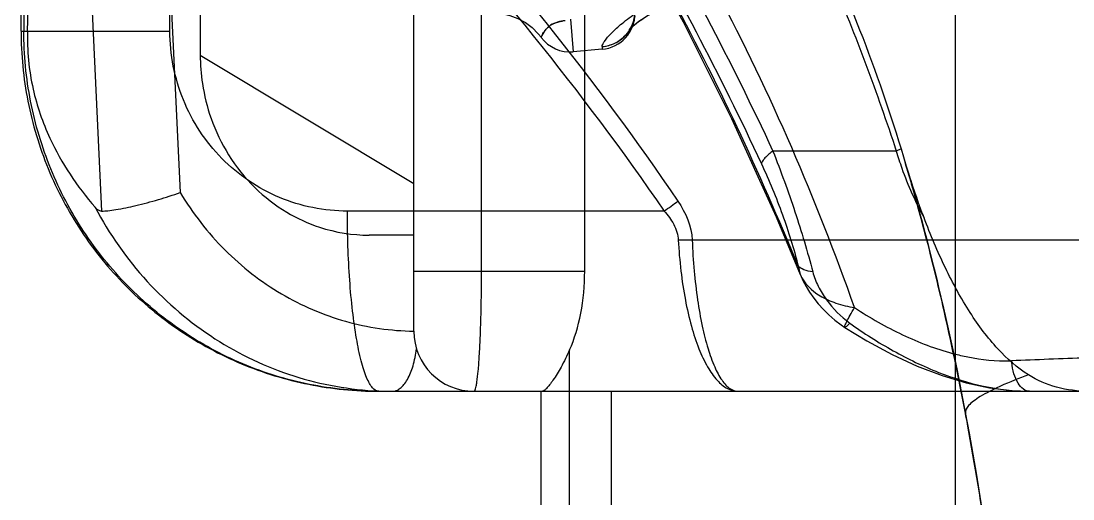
# Model space of a CAD drawing. Header units: millimetres. Extents: x 28656 to 29764, y -21384 to -20601.
# Drawn here: x 29213.62 to 29222.55, y -21155.97 to -21151.91 of the extents above; entities that cross this region are included whole.
import ezdxf

# ---------------------------------------------------------------- set-up
doc = ezdxf.new("R2010")
doc.units = ezdxf.units.MM
doc.header["$LTSCALE"] = 8
doc.layers.add('Cav-cor', color=30, linetype='Continuous')
doc.layers.add('dim', color=3, linetype='Continuous', lineweight=15)

# ---------------------------------------------------------------- blocks, each defined once
blk = doc.blocks.new('20160903.083224')
at = {"layer": 'Cav-cor', "color": 241}
for p, q in [((-2.6327, 18.0947), (-2.6327, -4.9053)), ((-10.5101, 2.9847), (-10.4166, 5.8188)), ((-10.5421, 5.3323), (-10.5421, 2.9847)), ((-10.5653, 2.9847), (-10.5653, 5.1582)), ((-10.0555, 5.1267), (-9.881, 1.4548)), ((-9.3809, 5.1267), (-9.214, 1.6135)), ((-9.0434, 5.1267), (-9.0434, 2.7807)), ((-9.301, 2.9847), (-9.301, 4.6349)), ((-7.229, 0.4352), (-7.229, 4.6167)), ((-6.6544, 0.9447), (-6.6544, 4.6167)), ((-5.7787, 0.9447), (-5.7787, 4.6167)), ((-5.8994, 3.084), (-5.8752, 2.8082)), ((-10.5653, 2.9847), (-9.301, 2.9847)), ((-5.3965, 3.002), (-5.3993, 2.9984)), ((-9.0434, 2.7807), (-7.229, 1.6907)), ((-5.6298, 2.8297), (-5.8752, 2.8082)), ((-5.6301, 2.8519), (-5.6298, 2.8297)), ((-3.0916, 1.9834), (-3.1324, 1.9647)), ((-3.1324, 1.9647), (-4.1801, 1.9647)), ((-5.1038, 1.4547), (-7.7942, 1.4547)), ((-7.229, 1.2507), (-7.6079, 1.2507)), ((-1.1756, 1.2086), (-4.8658, 1.2086)), ((-3.9667, 0.9904), (-3.9484, 0.9177)), ((-7.229, 0.9447), (-5.7787, 0.9447)), ((-3.9484, 0.9177), (-3.9475, 0.9155)), ((-2.736, 0.6501), (-2.744, 0.6845)), ((-5.9064, -4.9053), (-5.9064, 0.2763)), ((-7.5286, -0.0753), (0.8424, -0.0753)), ((-6.1488, -4.9053), (-6.1488, -0.0753)), ((-5.5514, -4.9053), (-5.5514, -0.0753))]:
    blk.add_line(p, q, dxfattribs=at)
for points in [[(-9.8432, 8.8902), (-9.3083, 8.4786), (-8.6731, 7.9402), (-8.0586, 7.3611), (-7.4682, 6.7406), (-6.9042, 6.0785), (-6.3684, 5.3757), (-5.8619, 4.6349), (-5.3865, 3.8614), (-4.943, 3.0612), (-4.532, 2.2405), (-4.1532, 1.4055), (-3.9482, 0.9172)], [(-5.3993, 2.9984), (-5.3989, 2.9989), (-5.3949, 3.003), (-5.3872, 3.0105), (-5.3758, 3.0208), (-5.3609, 3.0334), (-5.3426, 3.048), (-5.3205, 3.0647), (-5.294, 3.0836), (-5.2622, 3.1049), (-5.2244, 3.1285), (-5.1807, 3.1536), (-5.1316, 3.179), (-5.0776, 3.2038), (-5.0197, 3.2265), (-4.9591, 3.2458), (-4.8976, 3.2606), (-4.8379, 3.2703), (-4.8138, 3.2728)], [(-6.5577, 3.1377), (-6.4852, 3.1325), (-6.4141, 3.117), (-6.346, 3.0916), (-6.2821, 3.0567), (-6.2239, 3.0131), (-6.1724, 2.9616), (-6.1479, 2.931)], [(-5.3993, 2.9985), (-5.3992, 2.9986), (-5.3965, 3.0014), (-5.3905, 3.0074), (-5.3812, 3.016), (-5.3685, 3.027), (-5.3523, 3.0403), (-5.3327, 3.0556), (-5.3096, 3.0726), (-5.2832, 3.091), (-5.2536, 3.1104), (-5.2208, 3.1306), (-5.2065, 3.139)], [(-5.361, 3.0768), (-5.3699, 3.0507), (-5.3793, 3.0298), (-5.388, 3.0145), (-5.3946, 3.0045), (-5.3985, 2.9995), (-5.3993, 2.9985)], [(-5.3708, 3.0483), (-5.3805, 3.0276), (-5.3889, 3.013), (-5.3953, 3.0036), (-5.3965, 3.002)], [(-5.3541, 3.108), (-5.3614, 3.0753), (-5.3708, 3.0483)], [(-3.947, 0.9142), (-3.9253, 0.866), (-3.8987, 0.816), (-3.868, 0.7659), (-3.8333, 0.7162), (-3.7946, 0.6674), (-3.7518, 0.6197), (-3.705, 0.5737), (-3.6542, 0.5297), (-3.5996, 0.4883), (-3.5691, 0.4675)], [(-3.5691, 0.4675), (-3.3836, 0.3528), (-3.1675, 0.2359), (-2.9537, 0.1374), (-2.7437, 0.0576), (-2.539, -0.0034), (-2.3407, -0.0457), (-2.1501, -0.0694), (-2.0006, -0.0753)]]:
    blk.add_lwpolyline(points, dxfattribs=at)
for centre, radius, start, end in [((-5.6565, 3.1345), 0.306, 274.99998, 359.99979), ((-5.6479, 3.1513), 0.2967, 328.37548, 333.7164), ((-5.9019, 3.113), 0.306, 216.54034, 275), ((-19.315, -3.01), 16.9746, 16.04555, 16.81637), ((-19.8749, -3.1721), 17.5574, 15.8638, 16.04876), ((-20.507, -3.3505), 18.2141, 15.09064, 15.86012), ((-7.7557, 5.21), 4.5972, 305.22872, 307.03188), ((-23.308, -4.0863), 21.1102, 13.06132, 15.03966), ((-4.9249, -1.7062), 2.9153, 88.8382, 91.16171), ((-25.5922, -4.6113), 23.4539, 10.6859, 12.96365), ((-6.719, 0.4347), 0.51, 180, 270), ((-2.1035, 2.3012), 2.1272, 254.99599, 255.19944), ((-2.2027, 1.5697), 1.3864, 271.56734, 272.04907), ((-1.5866, 0.2281), 0.5683, 184.43692, 185.81941), ((-7.4121, 2.6568), 2.7321, 267.57953, 269.99343), ((-26.7301, -4.8332), 24.6133, 10.48052, 10.70212), ((-28.0609, -5.0705), 25.965, 8.14502, 10.46146)]:
    blk.add_arc(centre, radius, start, end, dxfattribs=at)
blk.add_ellipse((-6.3008, 0.9447), major_axis=(0, 1.02), ratio=0.511899, start_param=3.997755, end_param=4.712389, dxfattribs=at)
for points, knots in [([(-10.1207, 9.5545), (-9.8148, 9.317), (-9.2103, 8.8253), (-8.3413, 8.0319), (-7.5148, 7.172), (-6.4719, 5.9268), (-5.308, 4.209), (-4.5359, 2.7291), (-4.1801, 1.9647)], [0, 0, 0, 0, 0.11932, 0.240027, 0.362394, 0.486577, 0.740192, 1, 1, 1, 1]), ([(-10.1599, 9.3711), (-9.8571, 9.136), (-9.2584, 8.6492), (-8.3979, 7.8637), (-7.5794, 7.0125), (-6.5467, 5.7797), (-5.3944, 4.0787), (-4.6299, 2.6132), (-4.2777, 1.8564)], [0, 0, 0, 0, 0.119319, 0.240023, 0.362387, 0.486569, 0.740188, 1, 1, 1, 1]), ([(-3.9667, 0.9904), (-4.2923, 1.7841), (-5.0076, 3.3167), (-6.1093, 5.1009), (-7.1074, 6.3873), (-8.1523, 7.5447), (-9.02, 8.3155), (-9.6232, 8.7803)], [0, 0, 0, 0, 0.264288, 0.519965, 0.644044, 0.765412, 1, 1, 1, 1]), ([(-5.9689, 7.2948), (-5.8222, 7.0972), (-5.5354, 6.6949), (-4.9859, 5.8664), (-4.3264, 4.7951), (-3.7649, 3.656), (-3.3852, 2.701), (-3.2131, 2.212), (-3.1324, 1.9647)], [0, 0, 0, 0, 0.121741, 0.244342, 0.491785, 0.743604, 0.871337, 1, 1, 1, 1]), ([(-3.4864, 0.6352), (-3.811, 1.553), (-4.5712, 3.3154), (-5.5924, 4.9444), (-6.162, 5.6907)], [0, 0, 0, 0, 0.50906, 1, 1, 1, 1]), ([(-4.8005, 5.6877), (-4.2803, 4.8178), (-3.4505, 3.2541), (-2.4091, -0.2885), (-2.121, -3.0143), (-2.0601, -4.9212)], [0, 0, 0, 0, 0.273063, 0.480363, 1, 1, 1, 1]), ([(-8.1787, 5.3586), (-7.8861, 5.0645), (-6.737, 3.8665), (-5.6867, 2.5702), (-4.987, 1.54)], [0, 0, 0, 0, 0.249898, 1, 1, 1, 1]), ([(-8.2925, 5.2356), (-8.0004, 4.9447), (-6.853, 3.7593), (-5.8035, 2.4756), (-5.1038, 1.4547)], [0, 0, 0, 0, 0.249893, 1, 1, 1, 1]), ([(-5.6301, 2.8519), (-5.5927, 2.8551), (-5.5184, 2.8757), (-5.4258, 2.9439), (-5.3649, 3.041), (-5.3505, 3.1162), (-5.3505, 3.1534)], [0, 0, 0, 0, 0.251026, 0.501731, 0.751433, 1, 1, 1, 1]), ([(-5.6301, 2.8519), (-5.6302, 2.8585), (-5.6247, 2.8747), (-5.6006, 2.9138), (-5.5459, 2.9744), (-5.4549, 3.0569), (-5.3798, 3.1129), (-5.3368, 3.1417)], [0, 0, 0, 0, 0.047642, 0.118246, 0.330338, 0.628634, 1, 1, 1, 1]), ([(-6.1479, 2.931), (-6.1481, 2.931), (-6.147, 2.9324), (-6.147, 2.9338), (-6.1452, 2.9373), (-6.1425, 2.944), (-6.1367, 2.9558), (-6.1268, 2.9733), (-6.1109, 2.9955), (-6.085, 3.0222), (-6.0381, 3.0534), (-5.9946, 3.0657), (-5.9672, 3.0693)], [0, 0, 0, 0, 0.002901, 0.011615, 0.026152, 0.046545, 0.105142, 0.188502, 0.299647, 0.446673, 0.652837, 1, 1, 1, 1]), ([(-5.9439, 3.0715), (-5.9871, 3.0693), (-6.0542, 3.0509), (-6.1186, 2.9903), (-6.1398, 2.9513), (-6.1479, 2.931)], [0, 0, 0, 0, 0.497991, 0.748899, 1, 1, 1, 1]), ([(-10.5653, 2.9847), (-10.5653, 2.7851), (-10.5263, 2.385), (-10.3531, 1.8083), (-10.0715, 1.2762), (-9.692, 0.8093), (-9.2291, 0.4257), (-8.7003, 0.1403), (-8.1262, -0.0357), (-7.7274, -0.0753), (-7.5286, -0.0753)], [0, 0, 0, 0, 0.125234, 0.250432, 0.375563, 0.500607, 0.625559, 0.750427, 0.875231, 1, 1, 1, 1]), ([(-7.5286, -0.0753), (-7.7255, -0.0753), (-8.1207, -0.0357), (-8.6898, 0.1396), (-9.2143, 0.4245), (-9.6738, 0.8077), (-10.0508, 1.2744), (-10.3309, 1.8068), (-10.5032, 2.3841), (-10.5421, 2.7848), (-10.5421, 2.9847)], [0, 0, 0, 0, 0.124049, 0.248271, 0.372731, 0.497548, 0.622738, 0.748262, 0.874074, 1, 1, 1, 1]), ([(-10.5101, 2.9847), (-10.5156, 2.8194), (-10.4848, 2.505), (-10.3047, 1.9862), (-10.0896, 1.6647), (-9.937, 1.4872)], [0, 0, 0, 0, 0.302996, 0.571079, 1, 1, 1, 1]), ([(-7.7942, 1.4547), (-7.9903, 1.4547), (-8.3877, 1.5348), (-8.8886, 1.8762), (-9.223, 2.3846), (-9.301, 2.7858), (-9.301, 2.9847)], [0, 0, 0, 0, 0.248234, 0.4975, 0.74823, 1, 1, 1, 1]), ([(-5.6301, 2.8519), (-5.583, 2.8559), (-5.4896, 2.8863), (-5.4199, 2.9557), (-5.3952, 2.9958)], [0, 0, 0, 0, 0.501076, 1, 1, 1, 1]), ([(-9.0434, 2.7807), (-9.0434, 2.6996), (-9.0287, 2.5164), (-8.9578, 2.2257), (-8.8114, 1.9216), (-8.593, 1.6482), (-8.3257, 1.4411), (-7.9972, 1.2905), (-7.7503, 1.2507), (-7.6079, 1.2507)], [0, 0, 0, 0, 0.104752, 0.236241, 0.384051, 0.536716, 0.68388, 0.81618, 1, 1, 1, 1]), ([(-4.1801, 1.9647), (-4.2044, 1.9473), (-4.2366, 1.9213), (-4.2674, 1.8826), (-4.276, 1.8646), (-4.2777, 1.8564)], [0, 0, 0, 0, 0.605429, 0.82998, 1, 1, 1, 1]), ([(-4.1801, 1.9647), (-4.1127, 1.7943), (-3.9898, 1.4555), (-3.8864, 1.1101), (-3.8418, 0.9388)], [0, 0, 0, 0, 0.5086, 1, 1, 1, 1]), ([(-3.1324, 1.9647), (-3.1181, 1.916), (-3.0549, 1.7211), (-2.9705, 1.5332), (-2.8966, 1.398)], [0, 0, 0, 0, 0.247973, 1, 1, 1, 1]), ([(-2.8966, 1.398), (-2.9123, 1.4395), (-2.9731, 1.6057), (-3.028, 1.7739), (-3.0663, 1.9007)], [0, 0, 0, 0, 0.250986, 1, 1, 1, 1]), ([(-4.2777, 1.8564), (-4.2119, 1.7151), (-4.0941, 1.4311), (-4.0026, 1.1373), (-3.9667, 0.9904)], [0, 0, 0, 0, 0.507505, 1, 1, 1, 1]), ([(-9.881, 1.4548), (-9.8635, 1.455), (-9.8231, 1.4583), (-9.7259, 1.472), (-9.5822, 1.5022), (-9.3998, 1.5507), (-9.2751, 1.5911), (-9.214, 1.6133)], [0, 0, 0, 0, 0.07662, 0.176458, 0.428351, 0.716603, 1, 1, 1, 1]), ([(-9.214, 1.6135), (-9.1078, 1.4361), (-8.8546, 1.1091), (-8.3709, 0.7331), (-7.8186, 0.4952), (-7.4243, 0.438), (-7.229, 0.4352)], [0, 0, 0, 0, 0.257936, 0.509694, 0.756325, 1, 1, 1, 1]), ([(-9.881, 1.4548), (-9.8858, 1.4547), (-9.908, 1.4581), (-9.9258, 1.4742), (-9.937, 1.4872)], [0, 0, 0, 0, 0.21843, 1, 1, 1, 1]), ([(-9.9369, 1.4872), (-9.8167, 1.2607), (-9.5215, 0.8397), (-8.9398, 0.3463), (-8.2616, 0.0245), (-7.7714, -0.0625), (-7.5274, -0.0728)], [0, 0, 0, 0, 0.256764, 0.508395, 0.75552, 1, 1, 1, 1]), ([(-7.5286, -0.0753), (-7.5484, -0.0753), (-7.5801, -0.0508), (-7.6084, -0.0067), (-7.6328, 0.0446), (-7.6558, 0.1089), (-7.6872, 0.2191), (-7.7208, 0.3856), (-7.7526, 0.6149), (-7.7763, 0.8764), (-7.7909, 1.1599), (-7.7942, 1.3553), (-7.7942, 1.4547)], [0, 0, 0, 0, 0.037483, 0.065413, 0.100804, 0.143843, 0.194396, 0.316803, 0.464125, 0.631255, 0.81231, 1, 1, 1, 1]), ([(-5.1038, 1.4547), (-5.0726, 1.4205), (-5.016, 1.3462), (-4.9864, 1.2548), (-4.984, 1.2086)], [0, 0, 0, 0, 0.500334, 1, 1, 1, 1]), ([(-2.0098, 0.0642), (-2.1056, 0.1249), (-2.29, 0.2882), (-2.5216, 0.6008), (-2.7261, 0.9782), (-2.842, 1.2539), (-2.8966, 1.398)], [0, 0, 0, 0, 0.209415, 0.448692, 0.715354, 1, 1, 1, 1]), ([(-4.984, 1.2086), (-4.9792, 1.1209), (-4.9648, 0.9505), (-4.928, 0.7062), (-4.8776, 0.4853), (-4.8156, 0.2944), (-4.7436, 0.1385), (-4.6635, 0.0214), (-4.5756, -0.0553), (-4.5072, -0.0752), (-4.4764, -0.0753)], [0, 0, 0, 0, 0.180685, 0.351601, 0.508026, 0.646379, 0.764031, 0.860103, 0.936475, 1, 1, 1, 1]), ([(-4.8658, 1.2086), (-4.8621, 1.121), (-4.8511, 0.9509), (-4.8229, 0.7069), (-4.7844, 0.4864), (-4.737, 0.2959), (-4.6823, 0.141), (-4.6289, 0.0375), (-4.5816, -0.0219), (-4.5396, -0.0596), (-4.5006, -0.0752), (-4.4764, -0.0753)], [0, 0, 0, 0, 0.188104, 0.365464, 0.526833, 0.668091, 0.785989, 0.878885, 0.916215, 0.94808, 1, 1, 1, 1]), ([(-3.8418, 0.9388), (-3.8675, 0.9416), (-3.9127, 0.9507), (-3.9538, 0.9753), (-3.9666, 0.9904)], [0, 0, 0, 0, 0.566453, 1, 1, 1, 1]), ([(-6.719, -0.0753), (-6.7163, -0.0753), (-6.7102, -0.0679), (-6.7054, -0.0531), (-6.6992, -0.0284), (-6.6908, 0.022), (-6.6814, 0.1071), (-6.6722, 0.2322), (-6.6645, 0.3849), (-6.6588, 0.5591), (-6.6552, 0.7481), (-6.6544, 0.8784), (-6.6544, 0.9447)], [0, 0, 0, 0, 0.007779, 0.023305, 0.047671, 0.080969, 0.173255, 0.297067, 0.447695, 0.619521, 0.806212, 1, 1, 1, 1]), ([(-3.9475, 0.9156), (-3.9159, 0.84), (-3.8116, 0.7429), (-3.642, 0.6684), (-3.5402, 0.6441), (-3.4864, 0.6352)], [0, 0, 0, 0, 0.440936, 0.706618, 1, 1, 1, 1]), ([(-3.8418, 0.9388), (-3.8307, 0.8965), (-3.7971, 0.8136), (-3.7023, 0.6588), (-3.6035, 0.5586), (-3.5282, 0.5045)], [0, 0, 0, 0, 0.241187, 0.488651, 1, 1, 1, 1]), ([(-3.5691, 0.4675), (-3.5704, 0.4684), (-3.5705, 0.4746), (-3.5675, 0.4839), (-3.5615, 0.4993), (-3.5475, 0.5285), (-3.5224, 0.5748), (-3.4995, 0.6136), (-3.4864, 0.6352)], [0, 0, 0, 0, 0.025685, 0.080108, 0.166162, 0.282643, 0.598525, 1, 1, 1, 1]), ([(-3.4864, 0.6352), (-3.3562, 0.5491), (-3.0887, 0.3962), (-2.8001, 0.2856), (-2.6542, 0.2465)], [0, 0, 0, 0, 0.508229, 1, 1, 1, 1]), ([(-3.5282, 0.5044), (-3.5332, 0.4986), (-3.5418, 0.4885), (-3.5541, 0.4761), (-3.5617, 0.4693), (-3.5677, 0.4666), (-3.5691, 0.4675)], [0, 0, 0, 0, 0.410326, 0.715846, 0.910283, 1, 1, 1, 1]), ([(-3.5282, 0.5045), (-3.4094, 0.4188), (-3.1654, 0.2627), (-2.6689, 0.0235), (-2.2634, -0.0753), (-2.0006, -0.0753)], [0, 0, 0, 0, 0.265633, 0.523398, 1, 1, 1, 1]), ([(-7.4124, -0.0753), (-7.4009, -0.0753), (-7.3763, -0.0704), (-7.3423, -0.0498), (-7.3107, -0.0174), (-7.2699, 0.0444), (-7.2306, 0.1463), (-7.2128, 0.2359), (-7.2064, 0.2848)], [0, 0, 0, 0, 0.078499, 0.165342, 0.265974, 0.382993, 0.665261, 1, 1, 1, 1]), ([(-5.9064, 0.2763), (-5.9286, 0.2264), (-5.9723, 0.1385), (-6.032, 0.0401), (-6.075, -0.0191), (-6.1002, -0.049), (-6.1196, -0.0674), (-6.1328, -0.0753), (-6.138, -0.0753)], [0, 0, 0, 0, 0.383999, 0.690386, 0.808307, 0.899683, 0.963174, 1, 1, 1, 1]), ([(-2.6469, 0.2446), (-2.6065, 0.2339), (-2.4485, 0.1971), (-2.2852, 0.1805), (-2.1648, 0.1838)], [0, 0, 0, 0, 0.257656, 1, 1, 1, 1]), ([(-0.2054, 0.239), (-0.3103, 0.2429), (-0.5632, 0.2433), (-1.0007, 0.2303), (-1.5449, 0.2074), (-1.9414, 0.1917), (-2.1531, 0.1841)], [0, 0, 0, 0, 0.161505, 0.38921, 0.673841, 1, 1, 1, 1]), ([(-2.0006, -0.0753), (-2.0189, -0.0753), (-2.06, -0.0588), (-2.1047, -0.0028), (-2.1372, 0.0763), (-2.1486, 0.1376), (-2.1519, 0.1705)], [0, 0, 0, 0, 0.177366, 0.400147, 0.679079, 1, 1, 1, 1]), ([(-2.0098, 0.0642), (-2.0901, 0.0346), (-2.2021, -0.0096), (-2.3375, -0.0738), (-2.4146, -0.1159), (-2.4747, -0.1561), (-2.5234, -0.1974), (-2.5493, -0.2394), (-2.545, -0.2624)], [0, 0, 0, 0, 0.397214, 0.559065, 0.695263, 0.80581, 0.891432, 1, 1, 1, 1]), ([(-1.4977, -0.0753), (-1.5897, -0.0753), (-1.7698, -0.0551), (-1.9366, 0.0178), (-2.0098, 0.0642)], [0, 0, 0, 0, 0.515024, 1, 1, 1, 1])]:
    blk.add_open_spline(points, degree=3, knots=knots, dxfattribs=at)
for points in [[(-5.3819, 3.0199), (-5.3642, 3.0557), (-5.3535, 3.0956), (-5.351, 3.1354)], [(-4.987, 1.54), (-4.9207, 1.4429), (-4.8711, 1.3261), (-4.8658, 1.2086)]]:
    blk.add_open_spline(points, degree=3, dxfattribs=at)

msp = doc.modelspace()

# ---------------------------------------------------------------- block references
at = {"layer": 'dim'}
msp.add_blockref('20160903.083224', (29224.1868, -21154.9766), dxfattribs=at)

doc.saveas('drawing.dxf')
